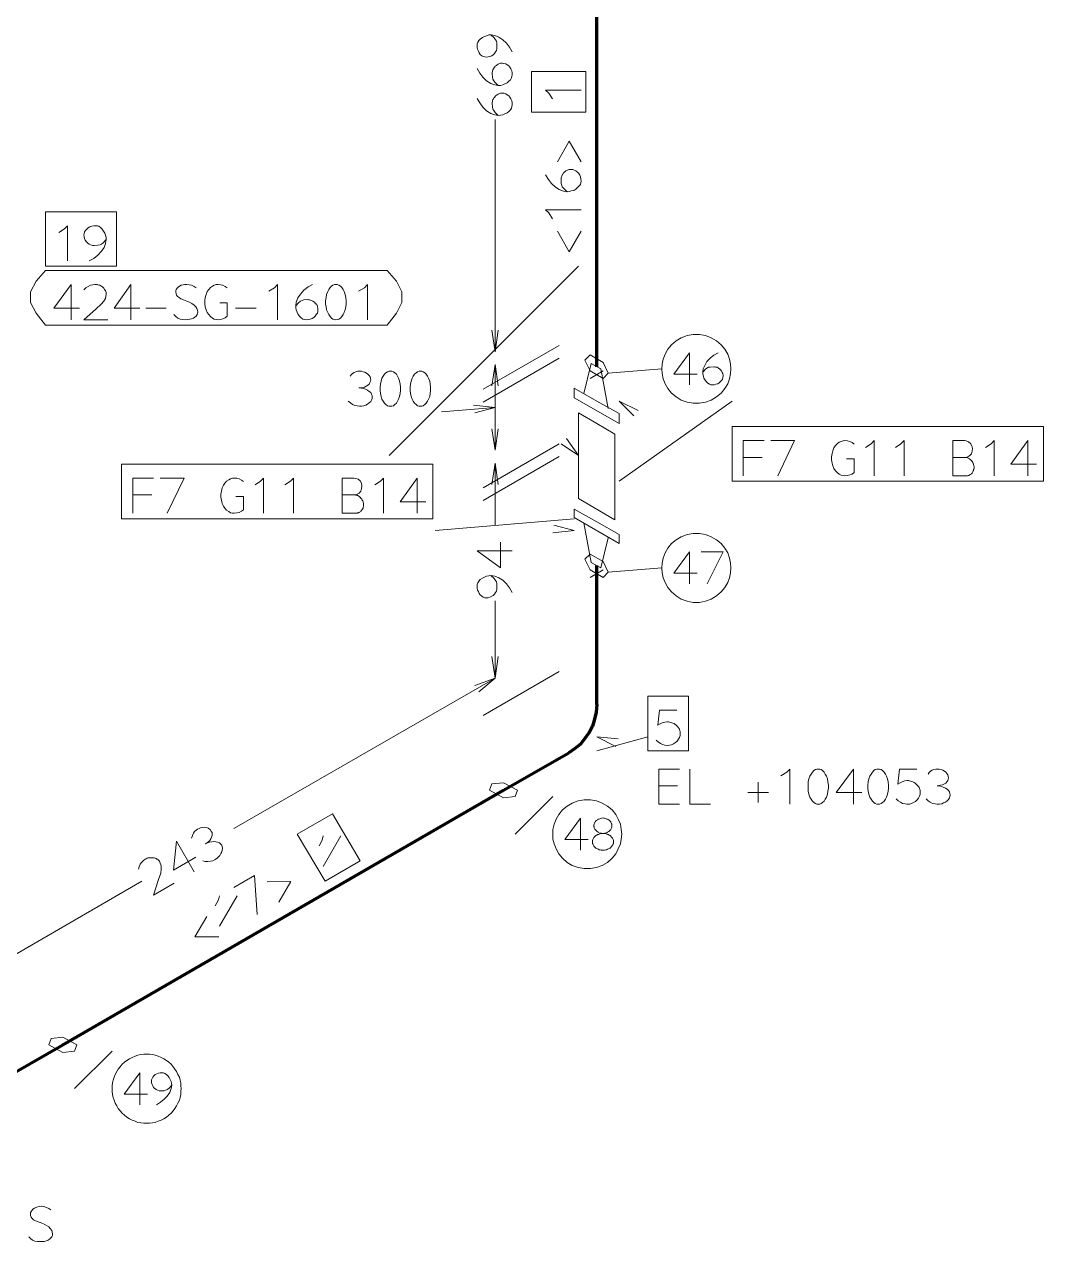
# Model space of a CAD drawing. Header units: millimetres. Extents: x 8 to 586, y 8 to 412.
# Drawn here: x 97.1 to 176.3, y 184.1 to 278.7 of the extents above; entities that cross this region are included whole.
import ezdxf

# ---------------------------------------------------------------- set-up
doc = ezdxf.new("R2010")
doc.units = ezdxf.units.MM
doc.layers.add('SOURCE_PIPE', color=7, linetype='Continuous')
doc.layers.add('SOURCE_TRACE', color=8, linetype='Continuous')

msp = doc.modelspace()

# ---------------------------------------------------------------- linework, layer by layer
at = {"layer": 'SOURCE_PIPE', "lineweight": 70}
for p, q in [((141.548, 252.082), (141.548, 283.432)), ((141.548, 225.81), (141.548, 236.621)), ((134.302, 219.155), (139.38, 222.056)), ((100.05, 199.365), (134.302, 219.155)), ((94.972, 196.443), (100.05, 199.365))]:
    msp.add_line(p, q, dxfattribs=at)
msp.add_lwpolyline([(141.548, 225.81), (141.505, 225.233), (141.378, 224.679), (141.208, 224.146), (140.953, 223.634), (140.634, 223.165), (140.273, 222.739), (139.826, 222.376), (139.38, 222.056)], dxfattribs=at)
at = {"layer": 'SOURCE_TRACE', "lineweight": 13}
for p, q in [((137.574, 273.6), (140.337, 273.6)), ((133.643, 253.255), (133.643, 271.298)), ((137.574, 264.281), (140.337, 264.281)), ((100.411, 260.314), (100.411, 263.044)), ((125.421, 245.173), (140.124, 259.91)), ((116.73, 255.73), (116.73, 258.48)), ((123.72, 255.73), (123.72, 258.48)), ((106.488, 256.647), (108.082, 256.647)), ((113.479, 256.647), (115.073, 256.647)), ((101.686, 255.73), (103.556, 255.73)), ((132.73, 250.334), (138.615, 253.746)), ((132.73, 249.332), (138.615, 252.744)), ((133.643, 248.926), (133.643, 252.253)), ((142.44, 251.592), (146.605, 251.912)), ((141.037, 251.166), (142.037, 251.763)), ((143.29, 243.19), (152.086, 249.417)), ((129.479, 248.586), (133.643, 248.926)), ((133.643, 245.6), (133.643, 248.926)), ((163.114, 243.595), (163.114, 246.346)), ((165.451, 243.595), (165.451, 246.346)), ((172.442, 243.595), (172.442, 246.346)), ((132.73, 242.678), (138.615, 246.09)), ((132.73, 241.675), (138.615, 245.109)), ((133.643, 239.777), (133.643, 244.598)), ((152.936, 245.024), (154.403, 245.024)), ((169.234, 245.024), (170.232, 245.024)), ((115.646, 240.694), (115.646, 243.425)), ((117.983, 240.694), (117.983, 243.425)), ((124.974, 240.694), (124.974, 243.425)), ((105.49, 242.124), (106.956, 242.124)), ((121.766, 242.124), (122.786, 242.124)), ((128.99, 239.352), (139.784, 240.268)), ((141.037, 235.704), (142.037, 236.281)), ((142.44, 236.11), (146.605, 236.451)), ((133.643, 227.878), (133.643, 233.871)), ((132.73, 224.978), (138.615, 228.389)), ((132.73, 224.978), (138.615, 228.389)), ((113.351, 216.17), (133.643, 227.878)), ((141.548, 222.226), (145.521, 223.314)), ((156.549, 218.068), (156.549, 220.798)), ((154.105, 218.196), (154.105, 219.775)), ((133.218, 218.559), (134.302, 219.155)), ((135.215, 215.744), (138.127, 218.666)), ((146.371, 219.497), (147.837, 219.497)), ((153.298, 218.985), (154.891, 218.985)), ((120.278, 213.227), (121.659, 215.616)), ((84.921, 199.771), (106.191, 212.075)), ((107.083, 210.988), (108.698, 211.926)), ((112.225, 208.578), (113.585, 210.945)), ((98.966, 198.768), (100.05, 199.365)), ((100.964, 195.954), (103.874, 198.854))]:
    msp.add_line(p, q, dxfattribs=at)
for points in [[(134.982, 276.565), (134.769, 276.927), (134.535, 277.247), (134.238, 277.503), (133.941, 277.716), (133.622, 277.844), (133.324, 277.887), (133.155, 277.887), (132.985, 277.823), (132.814, 277.759), (132.666, 277.674), (132.496, 277.567), (132.389, 277.439), (132.305, 277.311), (132.262, 277.183), (132.241, 277.076), (132.241, 276.906), (132.284, 276.778), (132.347, 276.629), (132.411, 276.48), (132.496, 276.373), (132.623, 276.266), (132.73, 276.202), (132.857, 276.181), (132.964, 276.16), (133.112, 276.181), (133.239, 276.202), (133.389, 276.266), (133.494, 276.33), (133.601, 276.437), (133.685, 276.565), (133.749, 276.671), (133.771, 276.82), (133.792, 276.927), (133.771, 277.247), (133.749, 277.397), (133.685, 277.503), (133.58, 277.652), (133.324, 277.887)], [(132.241, 275.264), (132.453, 274.922), (132.687, 274.603), (132.985, 274.326), (133.303, 274.112), (133.622, 274.006), (133.898, 273.963), (134.069, 273.963), (134.238, 274.006), (134.408, 274.07), (134.578, 274.155), (134.727, 274.283), (134.833, 274.39), (134.918, 274.539), (134.961, 274.666), (134.982, 274.794), (134.982, 274.944), (134.94, 275.093), (134.876, 275.243), (134.79, 275.371), (134.706, 275.477), (134.578, 275.562), (134.472, 275.648), (134.323, 275.669), (134.196, 275.69), (134.132, 275.69), (134.069, 275.69), (134.005, 275.669), (133.941, 275.648), (133.877, 275.605), (133.813, 275.562), (133.749, 275.52), (133.685, 275.477), (133.643, 275.435), (133.601, 275.371), (133.537, 275.307), (133.516, 275.243), (133.473, 275.179), (133.452, 275.115), (133.452, 275.029), (133.431, 274.965), (133.431, 274.901), (133.452, 274.603), (133.473, 274.454), (133.537, 274.326), (133.643, 274.198), (133.898, 273.963)], [(138.105, 272.918), (137.829, 273.366), (137.574, 273.6)], [(132.241, 272.939), (132.453, 272.598), (132.687, 272.257), (132.985, 271.98), (133.303, 271.788), (133.622, 271.659), (133.898, 271.617), (134.069, 271.638), (134.238, 271.659), (134.408, 271.745), (134.578, 271.83), (134.727, 271.937), (134.833, 272.065), (134.918, 272.193), (134.961, 272.321), (134.982, 272.449), (134.982, 272.619), (134.94, 272.768), (134.876, 272.918), (134.79, 273.046), (134.706, 273.153), (134.578, 273.238), (134.472, 273.302), (134.323, 273.345), (134.196, 273.345), (134.132, 273.345), (134.069, 273.345), (134.005, 273.323), (133.941, 273.302), (133.877, 273.281), (133.813, 273.238), (133.749, 273.195), (133.685, 273.153), (133.643, 273.089), (133.601, 273.025), (133.537, 272.982), (133.516, 272.918), (133.473, 272.854), (133.452, 272.768), (133.452, 272.704), (133.431, 272.64), (133.431, 272.577), (133.452, 272.257), (133.473, 272.108), (133.537, 272.001), (133.643, 271.852), (133.898, 271.617)], [(140.337, 268.013), (139.402, 269.612), (138.509, 268.013)], [(137.574, 267.011), (137.786, 266.648), (138.041, 266.328), (138.339, 266.051), (138.636, 265.859), (138.955, 265.731), (139.253, 265.688), (139.402, 265.71), (139.571, 265.752), (139.762, 265.795), (139.912, 265.902), (140.06, 266.009), (140.166, 266.137), (140.273, 266.265), (140.315, 266.392), (140.337, 266.52), (140.315, 266.669), (140.273, 266.84), (140.23, 266.968), (140.145, 267.118), (140.06, 267.224), (139.933, 267.309), (139.805, 267.373), (139.678, 267.416), (139.55, 267.416), (139.487, 267.416), (139.402, 267.416), (139.338, 267.394), (139.274, 267.373), (139.21, 267.352), (139.146, 267.309), (139.082, 267.267), (139.041, 267.224), (138.977, 267.16), (138.934, 267.096), (138.891, 267.054), (138.849, 266.968), (138.828, 266.904), (138.807, 266.84), (138.786, 266.776), (138.786, 266.691), (138.786, 266.627), (138.786, 266.328), (138.828, 266.179), (138.87, 266.073), (138.998, 265.945), (139.253, 265.688)], [(138.105, 263.598), (137.829, 264.047), (137.574, 264.281)], [(99.731, 262.532), (100.177, 262.81), (100.411, 263.044)], [(102.09, 260.314), (102.451, 260.506), (102.77, 260.762), (103.046, 261.061), (103.258, 261.359), (103.365, 261.679), (103.407, 261.978), (103.407, 262.127), (103.365, 262.319), (103.301, 262.468), (103.216, 262.639), (103.11, 262.788), (102.982, 262.916), (102.833, 263.002), (102.728, 263.044), (102.599, 263.044), (102.451, 263.044), (102.303, 263.023), (102.153, 262.959), (102.026, 262.895), (101.899, 262.788), (101.814, 262.682), (101.728, 262.575), (101.707, 262.447), (101.686, 262.34), (101.707, 262.191), (101.728, 262.064), (101.792, 261.914), (101.878, 261.807), (101.983, 261.701), (102.09, 261.615), (102.217, 261.551), (102.345, 261.509), (102.472, 261.509), (102.77, 261.53), (102.94, 261.551), (103.046, 261.615), (103.174, 261.722), (103.407, 261.978)], [(140.337, 262.618), (139.402, 261.019), (138.509, 262.618)], [(97.968, 256.241), (97.543, 257.073), (97.543, 257.905), (97.968, 258.736), (98.711, 259.568), (125.25, 259.568), (125.994, 258.736), (126.398, 257.905), (126.398, 257.073), (125.994, 256.241), (125.25, 255.324), (98.711, 255.324), (97.968, 256.241)], [(100.687, 255.73), (100.687, 258.48), (99.348, 256.647), (101.346, 256.647)], [(101.686, 258.075), (101.835, 258.224), (102.005, 258.331), (102.196, 258.416), (102.366, 258.459), (102.536, 258.48), (102.621, 258.48), (102.706, 258.48), (102.77, 258.459), (102.855, 258.438), (102.919, 258.416), (103.003, 258.374), (103.067, 258.331), (103.131, 258.288), (103.195, 258.224), (103.237, 258.182), (103.28, 258.097), (103.322, 258.054), (103.365, 257.99), (103.386, 257.926), (103.407, 257.862), (103.407, 257.777), (103.407, 257.734), (103.365, 257.393), (103.237, 257.179), (103.024, 256.945), (102.642, 256.583), (101.686, 255.73)], [(105.341, 255.73), (105.341, 258.48), (104.024, 256.647), (106.021, 256.647)], [(108.677, 256.134), (108.846, 255.964), (108.996, 255.858), (109.166, 255.794), (109.357, 255.751), (109.612, 255.73), (109.76, 255.751), (109.909, 255.772), (110.058, 255.815), (110.207, 255.858), (110.313, 255.943), (110.419, 256.028), (110.483, 256.134), (110.526, 256.241), (110.547, 256.326), (110.526, 256.476), (110.462, 256.625), (110.376, 256.753), (110.249, 256.881), (110.079, 257.009), (109.888, 257.094), (109.675, 257.179), (109.421, 257.286), (109.229, 257.371), (109.08, 257.457), (108.953, 257.542), (108.889, 257.649), (108.846, 257.756), (108.825, 257.905), (108.825, 257.99), (108.868, 258.097), (108.932, 258.203), (109.017, 258.267), (109.123, 258.352), (109.25, 258.416), (109.399, 258.459), (109.526, 258.48), (109.675, 258.48), (109.867, 258.459), (110.058, 258.416), (110.249, 258.331), (110.419, 258.224)], [(112.82, 258.224), (112.672, 258.331), (112.48, 258.416), (112.31, 258.459), (112.119, 258.48), (111.97, 258.48), (111.822, 258.438), (111.672, 258.352), (111.524, 258.246), (111.397, 258.097), (111.269, 257.926), (111.184, 257.713), (111.12, 257.478), (111.078, 257.222), (111.078, 256.988), (111.12, 256.753), (111.184, 256.518), (111.269, 256.305), (111.397, 256.134), (111.524, 255.985), (111.672, 255.858), (111.822, 255.794), (111.97, 255.751), (112.119, 255.73), (112.31, 255.751), (112.48, 255.815), (112.672, 255.9), (112.82, 256.007)], [(116.05, 257.969), (116.496, 258.224), (116.73, 258.48)], [(119.449, 258.48), (119.11, 258.288), (118.791, 258.033), (118.515, 257.734), (118.323, 257.435), (118.174, 257.115), (118.153, 256.817), (118.153, 256.668), (118.196, 256.497), (118.26, 256.326), (118.344, 256.156), (118.451, 256.007), (118.578, 255.9), (118.706, 255.794), (118.855, 255.751), (118.961, 255.73), (119.131, 255.751), (119.279, 255.794), (119.428, 255.836), (119.556, 255.922), (119.662, 256.028), (119.747, 256.134), (119.832, 256.262), (119.874, 256.39), (119.874, 256.518), (119.874, 256.583), (119.874, 256.647), (119.853, 256.732), (119.832, 256.796), (119.811, 256.86), (119.747, 256.924), (119.726, 256.967), (119.662, 257.03), (119.619, 257.094), (119.556, 257.137), (119.492, 257.179), (119.428, 257.222), (119.365, 257.243), (119.301, 257.265), (119.215, 257.286), (119.152, 257.286), (119.088, 257.307), (118.791, 257.286), (118.642, 257.243), (118.515, 257.179), (118.387, 257.073), (118.153, 256.817)], [(121.277, 255.73), (121.383, 255.751), (121.489, 255.794), (121.617, 255.858), (121.723, 255.985), (121.829, 256.134), (121.914, 256.305), (121.999, 256.518), (122.042, 256.753), (122.063, 256.988), (122.063, 257.222), (122.042, 257.478), (121.999, 257.713), (121.914, 257.926), (121.829, 258.097), (121.723, 258.246), (121.617, 258.352), (121.489, 258.438), (121.383, 258.48), (121.277, 258.48), (121.17, 258.48), (121.043, 258.438), (120.937, 258.352), (120.831, 258.246), (120.724, 258.097), (120.64, 257.926), (120.554, 257.713), (120.512, 257.478), (120.47, 257.222), (120.47, 256.988), (120.512, 256.753), (120.554, 256.518), (120.64, 256.305), (120.724, 256.134), (120.831, 255.985), (120.937, 255.858), (121.043, 255.794), (121.17, 255.751), (121.277, 255.73)], [(123.041, 257.969), (123.487, 258.224), (123.72, 258.48)], [(112.82, 256.007), (112.82, 257.052), (112.247, 257.052)], [(133.389, 254.919), (133.643, 253.255), (133.898, 254.919)], [(151.981, 251.912), (151.938, 252.296), (151.874, 252.68), (151.726, 253.063), (151.513, 253.448), (151.215, 253.789), (150.854, 254.087), (150.451, 254.343), (150.004, 254.514), (149.537, 254.599), (149.048, 254.599), (148.58, 254.514), (148.113, 254.343), (147.73, 254.087), (147.369, 253.789), (147.072, 253.448), (146.859, 253.063), (146.711, 252.68), (146.626, 252.296), (146.605, 251.912), (146.626, 251.55), (146.711, 251.144), (146.859, 250.761), (147.072, 250.398), (147.369, 250.035), (147.73, 249.737), (148.113, 249.481), (148.58, 249.332), (149.048, 249.246), (149.537, 249.246), (150.004, 249.332), (150.451, 249.481), (150.854, 249.737), (151.215, 250.035), (151.513, 250.398), (151.726, 250.761), (151.874, 251.144), (151.938, 251.55), (151.981, 251.912)], [(142.037, 251.166), (142.44, 251.592), (142.037, 252.424), (141.037, 252.999), (140.612, 252.595), (141.037, 251.763), (142.037, 251.166)], [(148.751, 250.676), (148.751, 253.17), (147.539, 251.507), (149.367, 251.507)], [(150.981, 253.17), (150.663, 252.978), (150.365, 252.744), (150.11, 252.488), (149.94, 252.189), (149.813, 251.912), (149.792, 251.656), (149.792, 251.507), (149.835, 251.358), (149.877, 251.187), (149.983, 251.037), (150.068, 250.91), (150.196, 250.803), (150.302, 250.718), (150.408, 250.676), (150.535, 250.676), (150.685, 250.676), (150.812, 250.718), (150.96, 250.761), (151.067, 250.825), (151.173, 250.931), (151.258, 251.016), (151.322, 251.123), (151.343, 251.251), (151.364, 251.379), (151.364, 251.443), (151.343, 251.507), (151.343, 251.571), (151.301, 251.635), (151.279, 251.699), (151.237, 251.763), (151.194, 251.827), (151.152, 251.87), (151.088, 251.912), (151.045, 251.955), (150.981, 251.997), (150.897, 252.04), (150.833, 252.061), (150.769, 252.061), (150.706, 252.082), (150.642, 252.082), (150.365, 252.061), (150.238, 252.04), (150.11, 251.976), (150.004, 251.891), (149.792, 251.656)], [(133.898, 250.59), (133.643, 252.253), (133.389, 250.59)], [(142.44, 248.841), (141.866, 251.912), (141.123, 252.339), (140.549, 249.992)], [(122.382, 251.358), (122.466, 251.464), (122.573, 251.55), (122.7, 251.635), (122.828, 251.699), (122.977, 251.742), (123.104, 251.742), (123.253, 251.742), (123.402, 251.699), (123.529, 251.656), (123.657, 251.592), (123.763, 251.507), (123.848, 251.4), (123.933, 251.294), (123.954, 251.166), (123.975, 251.059), (123.954, 250.952), (123.912, 250.846), (123.848, 250.74), (123.763, 250.654), (123.635, 250.569), (123.508, 250.505), (123.38, 250.462), (123.211, 250.441), (123.062, 250.441), (123.253, 250.419), (123.423, 250.398), (123.571, 250.334), (123.72, 250.27), (123.848, 250.163), (123.975, 250.078), (124.039, 249.95), (124.082, 249.843), (124.103, 249.716), (124.082, 249.609), (124.039, 249.481), (123.975, 249.374), (123.869, 249.268), (123.741, 249.182), (123.593, 249.097), (123.444, 249.054), (123.274, 249.012), (123.104, 249.012), (122.913, 249.033), (122.743, 249.076), (122.552, 249.161), (122.403, 249.268), (122.233, 249.396)], [(125.505, 249.012), (125.612, 249.012), (125.739, 249.054), (125.846, 249.14), (125.973, 249.246), (126.058, 249.396), (126.142, 249.567), (126.228, 249.78), (126.27, 250.014), (126.292, 250.249), (126.292, 250.505), (126.27, 250.74), (126.228, 250.973), (126.142, 251.187), (126.058, 251.358), (125.973, 251.507), (125.846, 251.614), (125.739, 251.678), (125.612, 251.742), (125.505, 251.742), (125.399, 251.742), (125.271, 251.678), (125.165, 251.614), (125.059, 251.507), (124.953, 251.358), (124.846, 251.187), (124.783, 250.973), (124.741, 250.74), (124.719, 250.505), (124.719, 250.249), (124.741, 250.014), (124.783, 249.78), (124.846, 249.567), (124.953, 249.396), (125.059, 249.246), (125.165, 249.14), (125.271, 249.054), (125.399, 249.012), (125.505, 249.012)], [(127.842, 249.012), (127.949, 249.012), (128.055, 249.054), (128.183, 249.14), (128.288, 249.246), (128.395, 249.396), (128.48, 249.567), (128.565, 249.78), (128.608, 250.014), (128.629, 250.249), (128.629, 250.505), (128.608, 250.74), (128.565, 250.973), (128.48, 251.187), (128.395, 251.358), (128.288, 251.507), (128.183, 251.614), (128.055, 251.678), (127.949, 251.742), (127.842, 251.742), (127.736, 251.742), (127.609, 251.678), (127.503, 251.614), (127.375, 251.507), (127.29, 251.358), (127.205, 251.187), (127.12, 250.973), (127.078, 250.74), (127.035, 250.505), (127.035, 250.249), (127.078, 250.014), (127.12, 249.78), (127.205, 249.567), (127.29, 249.396), (127.375, 249.246), (127.503, 249.14), (127.609, 249.054), (127.736, 249.012), (127.842, 249.012)], [(141.548, 249.417), (143.29, 248.436), (143.29, 247.669), (139.784, 249.673), (139.784, 250.419), (141.548, 249.417)], [(132.071, 248.5), (133.643, 248.926), (131.964, 249.097)], [(144.777, 248.671), (143.29, 249.417), (144.438, 248.265)], [(141.548, 247.669), (142.95, 246.836), (142.95, 240.183), (140.124, 241.846), (140.124, 248.5), (141.548, 247.669)], [(133.389, 247.263), (133.643, 245.6), (133.898, 247.263)], [(138.786, 246.09), (140.124, 245.173), (139.21, 246.517)], [(154.552, 246.346), (152.936, 246.346), (152.936, 243.595)], [(155.082, 246.346), (156.931, 246.346), (155.614, 243.595)], [(161.563, 246.069), (161.393, 246.197), (161.223, 246.261), (161.032, 246.325), (160.841, 246.346), (160.692, 246.325), (160.543, 246.282), (160.395, 246.218), (160.246, 246.09), (160.118, 245.962), (159.991, 245.77), (159.906, 245.557), (159.842, 245.344), (159.8, 245.088), (159.8, 244.853), (159.842, 244.598), (159.906, 244.384), (159.991, 244.171), (160.118, 244), (160.246, 243.851), (160.395, 243.723), (160.543, 243.659), (160.692, 243.616), (160.841, 243.595), (161.032, 243.616), (161.223, 243.68), (161.393, 243.744), (161.563, 243.851)], [(162.434, 245.813), (162.88, 246.09), (163.114, 246.346)], [(164.772, 245.813), (165.197, 246.09), (165.451, 246.346)], [(170.127, 246.346), (169.234, 246.346), (169.234, 243.595), (170.232, 243.595)], [(170.232, 245.024), (170.402, 245.088), (170.551, 245.173), (170.679, 245.323), (170.743, 245.515), (170.764, 245.728), (170.7, 245.941), (170.594, 246.111), (170.445, 246.239), (170.275, 246.325), (170.127, 246.346)], [(171.762, 245.813), (172.208, 246.09), (172.442, 246.346)], [(175.056, 243.595), (175.056, 246.346), (173.738, 244.512), (175.736, 244.512)], [(133.898, 242.934), (133.643, 244.598), (133.389, 242.934)], [(161.563, 243.851), (161.563, 244.917), (160.968, 244.917)], [(170.232, 243.595), (170.232, 243.595), (170.232, 243.595), (170.254, 243.595), (170.254, 243.595), (170.254, 243.595), (170.254, 243.595), (170.254, 243.595), (170.254, 243.595), (170.254, 243.595), (170.254, 243.595), (170.254, 243.595), (170.254, 243.595), (170.254, 243.595), (170.254, 243.595), (170.254, 243.595), (170.254, 243.595), (170.254, 243.595), (170.254, 243.595), (170.296, 243.595), (170.36, 243.595), (170.423, 243.616), (170.466, 243.638), (170.53, 243.659), (170.573, 243.702), (170.636, 243.723), (170.679, 243.765), (170.721, 243.808), (170.764, 243.851), (170.785, 243.915), (170.806, 243.979), (170.827, 244.021), (170.848, 244.085), (170.87, 244.128), (170.891, 244.192), (170.891, 244.256), (170.891, 244.32), (170.87, 244.384), (170.848, 244.448), (170.827, 244.512), (170.806, 244.576), (170.785, 244.619), (170.764, 244.683), (170.721, 244.725), (170.679, 244.789), (170.636, 244.832), (170.573, 244.874), (170.53, 244.917), (170.466, 244.938), (170.423, 244.981), (170.36, 245.002), (170.296, 245.024), (170.232, 245.024)], [(107.083, 243.425), (105.49, 243.425), (105.49, 240.694)], [(107.614, 243.425), (109.484, 243.425), (108.146, 240.694)], [(114.095, 243.169), (113.925, 243.275), (113.755, 243.361), (113.564, 243.425), (113.372, 243.425), (113.245, 243.425), (113.075, 243.361), (112.947, 243.297), (112.777, 243.19), (112.65, 243.041), (112.544, 242.87), (112.438, 242.657), (112.374, 242.422), (112.331, 242.188), (112.331, 241.931), (112.374, 241.697), (112.438, 241.463), (112.544, 241.249), (112.65, 241.079), (112.777, 240.929), (112.947, 240.822), (113.075, 240.737), (113.245, 240.694), (113.372, 240.694), (113.564, 240.716), (113.755, 240.758), (113.925, 240.844), (114.095, 240.951)], [(114.987, 242.912), (115.412, 243.19), (115.646, 243.425)], [(117.303, 242.912), (117.75, 243.19), (117.983, 243.425)], [(122.658, 243.425), (121.766, 243.425), (121.766, 240.694), (122.786, 240.694)], [(122.786, 242.124), (122.934, 242.166), (123.083, 242.252), (123.211, 242.422), (123.274, 242.614), (123.295, 242.806), (123.253, 243.019), (123.147, 243.211), (122.998, 243.339), (122.828, 243.403), (122.658, 243.425)], [(124.294, 242.912), (124.741, 243.19), (124.974, 243.425)], [(127.588, 240.694), (127.588, 243.425), (126.27, 241.59), (128.267, 241.59)], [(114.095, 240.951), (114.095, 241.996), (113.5, 241.996)], [(122.786, 240.694), (122.786, 240.694), (122.786, 240.694), (122.786, 240.694), (122.786, 240.694), (122.786, 240.694), (122.786, 240.694), (122.786, 240.694), (122.786, 240.694), (122.786, 240.694), (122.786, 240.694), (122.786, 240.694), (122.786, 240.694), (122.786, 240.694), (122.786, 240.694), (122.786, 240.694), (122.786, 240.694), (122.786, 240.694), (122.786, 240.694), (122.849, 240.694), (122.913, 240.694), (122.955, 240.716), (123.019, 240.737), (123.062, 240.758), (123.125, 240.78), (123.168, 240.822), (123.211, 240.844), (123.253, 240.908), (123.295, 240.951), (123.316, 240.993), (123.359, 241.057), (123.38, 241.1), (123.402, 241.164), (123.423, 241.228), (123.423, 241.292), (123.423, 241.356), (123.423, 241.399), (123.423, 241.484), (123.402, 241.527), (123.38, 241.59), (123.359, 241.654), (123.316, 241.718), (123.295, 241.782), (123.253, 241.825), (123.211, 241.867), (123.168, 241.931), (123.125, 241.953), (123.062, 242.017), (123.019, 242.038), (122.955, 242.06), (122.913, 242.102), (122.828, 242.102), (122.786, 242.124)], [(141.548, 240.012), (143.29, 239.031), (143.29, 238.349), (139.784, 240.354), (139.784, 241.015), (141.548, 240.012)], [(138.127, 239.181), (139.784, 239.352), (138.211, 239.777)], [(142.44, 238.775), (141.866, 236.451), (141.123, 236.856), (140.549, 239.948)], [(151.981, 236.451), (151.938, 236.813), (151.874, 237.198), (151.726, 237.602), (151.513, 237.965), (151.215, 238.328), (150.854, 238.626), (150.451, 238.861), (150.004, 239.031), (149.537, 239.117), (149.048, 239.117), (148.58, 239.031), (148.113, 238.861), (147.73, 238.626), (147.369, 238.328), (147.072, 237.965), (146.859, 237.602), (146.711, 237.198), (146.626, 236.813), (146.605, 236.451), (146.626, 236.067), (146.711, 235.683), (146.859, 235.3), (147.072, 234.916), (147.369, 234.574), (147.73, 234.276), (148.113, 234.02), (148.58, 233.849), (149.048, 233.764), (149.537, 233.764), (150.004, 233.849), (150.451, 234.02), (150.854, 234.276), (151.215, 234.574), (151.513, 234.916), (151.726, 235.3), (151.874, 235.683), (151.938, 236.067), (151.981, 236.451)], [(134.982, 237.773), (132.241, 237.773), (134.069, 236.451), (134.069, 238.456)], [(148.751, 235.193), (148.751, 237.688), (147.539, 236.025), (149.367, 236.025)], [(149.664, 237.688), (151.364, 237.688), (150.132, 235.193)], [(142.037, 235.704), (142.44, 236.11), (142.037, 236.941), (141.037, 237.517), (140.612, 237.112), (141.037, 236.281), (142.037, 235.704)], [(134.982, 234.531), (134.769, 234.894), (134.535, 235.214), (134.238, 235.491), (133.941, 235.683), (133.622, 235.811), (133.324, 235.854), (133.155, 235.832), (132.985, 235.79), (132.814, 235.726), (132.666, 235.64), (132.496, 235.534), (132.389, 235.406), (132.305, 235.278), (132.262, 235.15), (132.241, 235.022), (132.241, 234.873), (132.284, 234.723), (132.347, 234.595), (132.411, 234.446), (132.496, 234.34), (132.623, 234.233), (132.73, 234.169), (132.857, 234.127), (132.964, 234.127), (133.112, 234.127), (133.239, 234.169), (133.389, 234.233), (133.494, 234.297), (133.601, 234.404), (133.685, 234.531), (133.749, 234.638), (133.771, 234.787), (133.792, 234.916), (133.771, 235.214), (133.749, 235.363), (133.685, 235.47), (133.58, 235.619), (133.324, 235.854)], [(133.389, 229.541), (133.643, 227.878), (133.898, 229.541)], [(132.389, 226.812), (133.643, 227.878), (132.071, 227.302)], [(146.307, 224.21), (146.434, 225.383), (147.773, 225.383)], [(146.18, 223.037), (146.329, 222.909), (146.498, 222.781), (146.668, 222.717), (146.838, 222.653), (147.03, 222.632), (147.2, 222.653), (147.348, 222.696), (147.518, 222.76), (147.667, 222.867), (147.794, 222.973), (147.901, 223.122), (147.986, 223.25), (148.028, 223.421), (148.028, 223.549), (148.028, 223.634), (148.028, 223.72), (148.007, 223.784), (147.986, 223.869), (147.943, 223.954), (147.901, 224.018), (147.837, 224.103), (147.773, 224.167), (147.709, 224.231), (147.646, 224.274), (147.561, 224.338), (147.476, 224.38), (147.391, 224.402), (147.284, 224.423), (147.2, 224.444), (147.114, 224.466), (147.03, 224.466), (146.838, 224.444), (146.647, 224.402), (146.477, 224.316), (146.307, 224.21)], [(143.205, 223.143), (141.548, 223.314), (143.035, 222.568)], [(147.986, 220.798), (146.371, 220.798), (146.371, 218.068), (147.986, 218.068)], [(148.772, 220.798), (148.772, 218.068), (150.387, 218.068)], [(155.869, 220.286), (156.315, 220.563), (156.549, 220.798)], [(158.758, 218.068), (158.886, 218.068), (158.992, 218.132), (159.099, 218.196), (159.226, 218.303), (159.311, 218.452), (159.417, 218.623), (159.481, 218.836), (159.524, 219.07), (159.566, 219.326), (159.566, 219.561), (159.524, 219.817), (159.481, 220.03), (159.417, 220.243), (159.311, 220.414), (159.226, 220.563), (159.099, 220.691), (158.992, 220.755), (158.886, 220.798), (158.758, 220.798), (158.652, 220.798), (158.546, 220.755), (158.419, 220.691), (158.312, 220.563), (158.206, 220.414), (158.121, 220.243), (158.036, 220.03), (157.994, 219.817), (157.972, 219.561), (157.972, 219.326), (157.994, 219.07), (158.036, 218.836), (158.121, 218.623), (158.206, 218.452), (158.312, 218.303), (158.419, 218.196), (158.546, 218.132), (158.652, 218.068), (158.758, 218.068)], [(161.5, 218.068), (161.5, 220.798), (160.161, 218.985), (162.158, 218.985)], [(163.433, 218.068), (163.539, 218.068), (163.646, 218.132), (163.773, 218.196), (163.88, 218.303), (163.985, 218.452), (164.071, 218.623), (164.155, 218.836), (164.198, 219.07), (164.219, 219.326), (164.219, 219.561), (164.198, 219.817), (164.155, 220.03), (164.071, 220.243), (163.985, 220.414), (163.88, 220.563), (163.773, 220.691), (163.646, 220.755), (163.539, 220.798), (163.433, 220.798), (163.327, 220.798), (163.2, 220.755), (163.093, 220.691), (162.987, 220.563), (162.88, 220.414), (162.775, 220.243), (162.711, 220.03), (162.647, 219.817), (162.625, 219.561), (162.625, 219.326), (162.647, 219.07), (162.711, 218.836), (162.775, 218.623), (162.88, 218.452), (162.987, 218.303), (163.093, 218.196), (163.2, 218.132), (163.327, 218.068), (163.433, 218.068)], [(164.963, 219.625), (165.09, 220.798), (166.429, 220.798)], [(167.3, 220.414), (167.385, 220.521), (167.492, 220.627), (167.619, 220.713), (167.747, 220.755), (167.895, 220.798), (168.022, 220.798), (168.172, 220.798), (168.32, 220.777), (168.448, 220.713), (168.575, 220.649), (168.681, 220.563), (168.766, 220.457), (168.852, 220.35), (168.873, 220.222), (168.894, 220.115), (168.873, 220.009), (168.852, 219.902), (168.766, 219.817), (168.681, 219.71), (168.575, 219.646), (168.427, 219.582), (168.277, 219.54), (168.15, 219.518), (168.002, 219.497), (168.172, 219.497), (168.341, 219.454), (168.49, 219.39), (168.66, 219.326), (168.788, 219.241), (168.894, 219.134), (168.957, 219.027), (169, 218.9), (169.022, 218.794), (169, 218.666), (168.979, 218.559), (168.894, 218.431), (168.788, 218.324), (168.66, 218.239), (168.511, 218.175), (168.363, 218.11), (168.193, 218.068), (168.022, 218.068), (167.852, 218.089), (167.661, 218.132), (167.47, 218.217), (167.322, 218.324), (167.151, 218.473)], [(134.302, 218.559), (135.215, 218.666), (135.386, 219.155), (134.302, 219.732), (133.389, 219.646), (133.218, 219.155), (134.302, 218.559)], [(164.835, 218.473), (164.984, 218.324), (165.154, 218.217), (165.324, 218.132), (165.515, 218.089), (165.685, 218.068), (165.855, 218.068), (166.026, 218.132), (166.174, 218.196), (166.323, 218.281), (166.451, 218.409), (166.556, 218.537), (166.642, 218.687), (166.684, 218.836), (166.684, 218.985), (166.684, 219.049), (166.684, 219.134), (166.663, 219.22), (166.642, 219.305), (166.599, 219.369), (166.556, 219.454), (166.493, 219.518), (166.429, 219.582), (166.365, 219.646), (166.301, 219.71), (166.217, 219.753), (166.131, 219.796), (166.047, 219.838), (165.94, 219.86), (165.855, 219.881), (165.771, 219.902), (165.685, 219.902), (165.494, 219.881), (165.303, 219.817), (165.133, 219.732), (164.963, 219.625)], [(143.502, 215.744), (143.46, 216.106), (143.396, 216.512), (143.226, 216.895), (143.035, 217.279), (142.737, 217.621), (142.376, 217.919), (141.972, 218.153), (141.526, 218.324), (141.059, 218.409), (140.57, 218.409), (140.103, 218.324), (139.635, 218.153), (139.253, 217.919), (138.891, 217.621), (138.594, 217.279), (138.382, 216.895), (138.233, 216.512), (138.148, 216.106), (138.127, 215.744), (138.148, 215.36), (138.233, 214.976), (138.382, 214.592), (138.594, 214.208), (138.891, 213.867), (139.253, 213.547), (139.635, 213.313), (140.103, 213.142), (140.57, 213.056), (141.059, 213.056), (141.526, 213.142), (141.972, 213.313), (142.376, 213.547), (142.737, 213.867), (143.035, 214.208), (143.226, 214.592), (143.396, 214.976), (143.46, 215.36), (143.502, 215.744)], [(118.26, 215.744), (121.001, 217.322), (123.168, 213.675), (120.427, 212.075), (118.26, 215.744)], [(140.273, 214.486), (140.273, 216.98), (139.061, 215.317), (140.889, 215.317)], [(142.037, 214.486), (142.1, 214.507), (142.164, 214.507), (142.249, 214.528), (142.312, 214.528), (142.397, 214.571), (142.461, 214.592), (142.525, 214.614), (142.589, 214.656), (142.631, 214.699), (142.674, 214.741), (142.716, 214.805), (142.758, 214.869), (142.801, 214.912), (142.822, 214.976), (142.844, 215.018), (142.844, 215.104), (142.844, 215.146), (142.844, 215.21), (142.844, 215.253), (142.822, 215.317), (142.801, 215.381), (142.78, 215.424), (142.716, 215.488), (142.674, 215.531), (142.631, 215.573), (142.589, 215.637), (142.525, 215.659), (142.461, 215.701), (142.397, 215.723), (142.333, 215.744), (142.27, 215.765), (142.185, 215.786), (142.121, 215.786), (142.037, 215.786), (142.037, 215.786), (142.037, 215.786), (142.037, 215.786), (142.037, 215.786), (142.037, 215.786), (142.037, 215.786), (142.037, 215.786), (142.037, 215.786), (142.037, 215.786), (142.037, 215.786), (142.037, 215.786), (142.037, 215.786), (142.037, 215.786), (142.037, 215.786), (142.037, 215.786), (142.037, 215.786), (142.037, 215.786), (141.972, 215.786), (141.908, 215.808), (141.845, 215.808), (141.781, 215.829), (141.717, 215.85), (141.675, 215.893), (141.612, 215.914), (141.569, 215.957), (141.526, 215.999), (141.484, 216.042), (141.441, 216.085), (141.399, 216.127), (141.378, 216.191), (141.356, 216.234), (141.356, 216.298), (141.335, 216.341), (141.335, 216.383), (141.335, 216.447), (141.356, 216.512), (141.356, 216.554), (141.378, 216.597), (141.399, 216.661), (141.441, 216.704), (141.462, 216.746), (141.526, 216.789), (141.569, 216.831), (141.612, 216.874), (141.654, 216.895), (141.717, 216.916), (141.781, 216.938), (141.845, 216.959), (141.908, 216.98), (141.951, 216.98), (142.037, 217.001), (142.037, 217.001), (142.037, 217.001), (142.037, 217.001), (142.037, 217.001), (142.037, 217.001), (142.037, 217.001), (142.037, 217.001), (142.037, 217.001), (142.037, 217.001), (142.037, 217.001), (142.037, 217.001), (142.037, 217.001), (142.037, 217.001), (142.037, 217.001), (142.037, 217.001), (142.037, 217.001), (142.037, 216.98), (142.037, 217.001), (142.037, 217.001), (142.037, 217.001), (142.037, 217.001), (142.037, 217.001), (142.037, 217.001), (142.037, 217.001), (142.037, 217.001), (142.037, 217.001), (142.037, 217.001), (142.037, 217.001), (142.037, 217.001), (142.037, 217.001), (142.037, 217.001), (142.037, 217.001), (142.037, 217.001), (142.037, 217.001), (142.1, 216.98), (142.164, 216.98), (142.228, 216.959), (142.291, 216.938), (142.333, 216.916), (142.397, 216.895), (142.44, 216.874), (142.504, 216.831), (142.546, 216.789), (142.589, 216.746), (142.631, 216.704), (142.653, 216.661), (142.674, 216.597), (142.695, 216.554), (142.716, 216.512), (142.716, 216.447), (142.716, 216.383), (142.716, 216.341), (142.716, 216.298), (142.695, 216.234), (142.674, 216.191), (142.653, 216.127), (142.631, 216.085), (142.589, 216.042), (142.546, 215.999), (142.483, 215.957), (142.44, 215.914), (142.397, 215.893), (142.333, 215.85), (142.291, 215.829), (142.206, 215.808), (142.164, 215.808), (142.1, 215.786), (142.037, 215.786), (142.037, 215.786), (142.037, 215.786), (142.037, 215.786), (142.037, 215.786), (142.037, 215.786), (142.037, 215.786), (142.037, 215.786), (142.037, 215.786), (142.037, 215.786), (142.037, 215.786), (142.037, 215.786), (142.037, 215.786), (142.037, 215.786), (142.037, 215.786), (142.037, 215.786), (142.037, 215.786), (142.037, 215.786), (141.951, 215.786), (141.887, 215.786), (141.803, 215.765), (141.739, 215.744), (141.675, 215.723), (141.612, 215.701), (141.548, 215.659), (141.484, 215.637), (141.42, 215.573), (141.378, 215.531), (141.335, 215.488), (141.292, 215.424), (141.271, 215.381), (141.25, 215.317), (141.229, 215.253), (141.208, 215.21), (141.208, 215.146), (141.208, 215.104), (141.229, 215.018), (141.25, 214.976), (141.271, 214.912), (141.292, 214.869), (141.335, 214.805), (141.378, 214.741), (141.42, 214.699), (141.484, 214.656), (141.548, 214.614), (141.612, 214.592), (141.675, 214.571), (141.739, 214.528), (141.824, 214.528), (141.887, 214.507), (141.951, 214.507), (142.037, 214.486)], [(110.058, 215.424), (110.101, 215.552), (110.142, 215.701), (110.207, 215.829), (110.292, 215.957), (110.398, 216.042), (110.504, 216.127), (110.631, 216.191), (110.759, 216.234), (110.908, 216.255), (111.056, 216.277), (111.205, 216.255), (111.333, 216.213), (111.439, 216.127), (111.524, 216.063), (111.588, 215.957), (111.651, 215.871), (111.651, 215.765), (111.651, 215.637), (111.609, 215.509), (111.545, 215.381), (111.46, 215.253), (111.376, 215.146), (111.248, 215.061), (111.142, 214.976), (111.29, 215.061), (111.439, 215.104), (111.63, 215.146), (111.779, 215.168), (111.949, 215.146), (112.076, 215.104), (112.225, 215.061), (112.31, 214.976), (112.395, 214.89), (112.438, 214.784), (112.459, 214.656), (112.438, 214.507), (112.417, 214.358), (112.331, 214.229), (112.247, 214.08), (112.14, 213.973), (112.013, 213.845), (111.885, 213.76), (111.715, 213.675), (111.524, 213.633), (111.312, 213.611), (111.12, 213.611), (110.929, 213.675)], [(110.249, 212.822), (108.889, 215.189), (108.655, 212.95), (110.376, 213.952)], [(119.96, 214.826), (120.215, 215.274), (120.278, 215.616)], [(105.915, 213.014), (105.979, 213.206), (106.063, 213.398), (106.17, 213.547), (106.318, 213.696), (106.446, 213.803), (106.531, 213.824), (106.595, 213.867), (106.658, 213.888), (106.743, 213.909), (106.828, 213.909), (106.913, 213.909), (106.977, 213.909), (107.062, 213.909), (107.147, 213.888), (107.211, 213.867), (107.296, 213.845), (107.359, 213.803), (107.423, 213.782), (107.466, 213.739), (107.529, 213.675), (107.572, 213.633), (107.593, 213.569), (107.7, 213.27), (107.7, 213.014), (107.657, 212.715), (107.487, 212.204), (107.083, 210.988)], [(113.33, 211.585), (114.945, 212.524), (115.157, 209.496)], [(116.836, 210.455), (117.771, 212.054), (115.923, 212.033)], [(111.885, 210.156), (112.14, 210.626), (112.225, 210.945)], [(112.161, 207.746), (110.313, 207.746), (111.248, 209.325)], [(100.05, 198.768), (100.964, 198.854), (101.134, 199.365), (100.05, 199.941), (99.136, 199.856), (98.966, 199.365), (100.05, 198.768)], [(109.25, 195.954), (109.25, 195.954), (109.25, 195.954), (109.25, 195.954), (109.25, 195.954), (109.25, 195.954), (109.25, 195.954), (109.25, 195.954), (109.25, 195.954), (109.25, 195.954), (109.25, 195.954), (109.25, 195.954), (109.25, 195.954), (109.25, 195.954), (109.25, 195.954), (109.25, 195.954), (109.25, 195.954), (109.25, 195.954), (109.25, 195.954), (109.229, 196.167), (109.208, 196.401), (109.166, 196.614), (109.102, 196.849), (108.996, 197.063), (108.889, 197.275), (108.762, 197.467), (108.613, 197.659), (108.464, 197.851), (108.273, 198.001), (108.103, 198.15), (107.891, 198.278), (107.678, 198.384), (107.466, 198.469), (107.232, 198.555), (107.02, 198.597), (106.786, 198.619), (106.552, 198.619), (106.339, 198.619), (106.106, 198.597), (105.872, 198.555), (105.659, 198.469), (105.426, 198.384), (105.234, 198.278), (105.022, 198.15), (104.831, 198.001), (104.661, 197.851), (104.491, 197.659), (104.342, 197.467), (104.236, 197.275), (104.108, 197.063), (104.024, 196.849), (103.96, 196.614), (103.896, 196.401), (103.874, 196.167), (103.874, 195.954), (103.874, 195.719), (103.896, 195.484), (103.96, 195.271), (104.024, 195.058), (104.108, 194.823), (104.236, 194.61), (104.342, 194.418), (104.491, 194.226), (104.661, 194.056), (104.831, 193.885), (105.022, 193.735), (105.234, 193.607), (105.426, 193.501), (105.659, 193.415), (105.872, 193.33), (106.106, 193.287), (106.339, 193.266), (106.552, 193.266), (106.786, 193.266), (107.02, 193.287), (107.232, 193.33), (107.466, 193.415), (107.678, 193.501), (107.891, 193.607), (108.103, 193.735), (108.273, 193.885), (108.464, 194.056), (108.613, 194.226), (108.762, 194.418), (108.889, 194.61), (108.996, 194.823), (109.102, 195.058), (109.166, 195.271), (109.208, 195.484), (109.229, 195.719), (109.25, 195.954), (109.25, 195.954), (109.25, 195.954), (109.25, 195.954), (109.25, 195.954), (109.25, 195.954), (109.25, 195.954), (109.25, 195.954), (109.25, 195.954), (109.25, 195.954), (109.25, 195.954), (109.25, 195.954), (109.25, 195.954), (109.25, 195.954), (109.25, 195.954), (109.25, 195.954), (109.25, 195.954), (109.25, 195.954), (109.25, 195.954)], [(106.021, 194.695), (106.021, 197.19), (104.81, 195.527), (106.637, 195.527)], [(107.317, 194.695), (107.636, 194.887), (107.912, 195.122), (108.167, 195.377), (108.358, 195.655), (108.464, 195.954), (108.507, 196.209), (108.485, 196.358), (108.464, 196.508), (108.4, 196.657), (108.316, 196.828), (108.209, 196.956), (108.103, 197.063), (107.975, 197.127), (107.869, 197.169), (107.742, 197.19), (107.614, 197.19), (107.487, 197.148), (107.359, 197.105), (107.232, 197.041), (107.125, 196.956), (107.041, 196.849), (106.977, 196.742), (106.934, 196.636), (106.934, 196.529), (106.934, 196.401), (106.977, 196.273), (107.041, 196.167), (107.104, 196.039), (107.189, 195.954), (107.296, 195.889), (107.402, 195.825), (107.529, 195.783), (107.636, 195.783), (107.912, 195.783), (108.061, 195.825), (108.167, 195.889), (108.273, 195.975), (108.507, 196.209)], [(97.394, 184.437), (97.543, 184.288), (97.691, 184.181), (97.861, 184.096), (98.052, 184.075), (98.308, 184.053), (98.456, 184.053), (98.627, 184.075), (98.754, 184.117), (98.902, 184.181), (99.03, 184.267), (99.115, 184.352), (99.2, 184.437), (99.243, 184.544), (99.243, 184.651), (99.221, 184.8), (99.179, 184.928), (99.073, 185.077), (98.945, 185.205), (98.775, 185.312), (98.584, 185.418), (98.372, 185.504), (98.116, 185.589), (97.925, 185.675), (97.777, 185.76), (97.67, 185.845), (97.585, 185.951), (97.522, 186.079), (97.522, 186.207), (97.522, 186.314), (97.585, 186.399), (97.649, 186.506), (97.713, 186.591), (97.84, 186.655), (97.947, 186.72), (98.095, 186.762), (98.223, 186.784), (98.372, 186.805), (98.563, 186.784), (98.775, 186.72), (98.945, 186.634), (99.115, 186.527)]]:
    msp.add_lwpolyline(points, dxfattribs=at)
for points in [[(136.469, 271.873), (140.698, 271.873), (140.698, 275.029), (136.469, 275.029)], [(98.711, 259.91), (104.215, 259.91), (104.215, 264.132), (98.711, 264.132)], [(142.037, 251.166), (142.44, 251.592), (142.037, 252.424), (141.037, 252.999), (140.612, 252.595), (141.037, 251.763), (142.037, 251.166)], [(152.086, 243.19), (176.288, 243.19), (176.288, 247.434), (152.086, 247.434)], [(104.618, 240.268), (128.82, 240.268), (128.82, 244.512), (104.618, 244.512)], [(142.037, 235.704), (142.44, 236.11), (142.037, 236.941), (141.037, 237.517), (140.612, 237.112), (141.037, 236.281), (142.037, 235.704)], [(145.521, 222.226), (148.687, 222.226), (148.687, 226.47), (145.521, 226.47)], [(134.302, 218.559), (135.215, 218.666), (135.386, 219.155), (134.302, 219.732), (133.389, 219.646), (133.218, 219.155), (134.302, 218.559)], [(100.05, 198.768), (100.964, 198.854), (101.134, 199.365), (100.05, 199.941), (99.136, 199.856), (98.966, 199.365), (100.05, 198.768)]]:
    msp.add_lwpolyline(points, close=True, dxfattribs=at)

doc.saveas('drawing.dxf')
